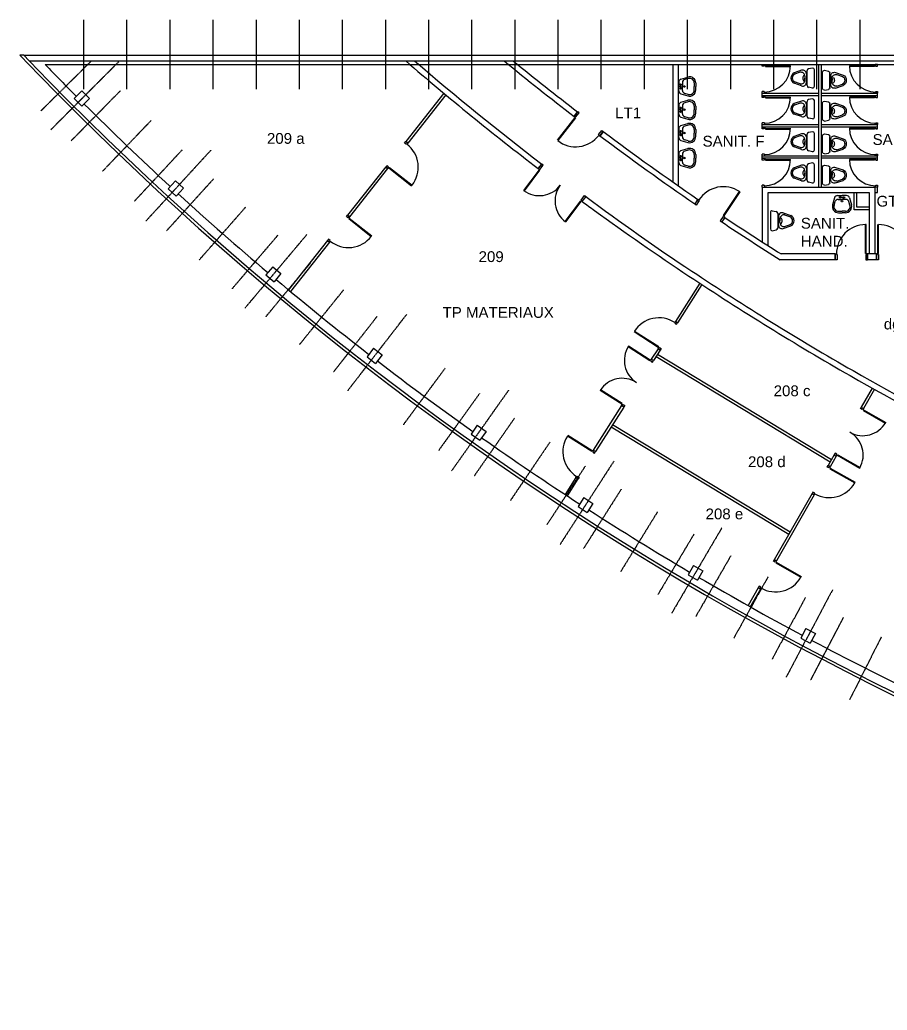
# Model space of a CAD drawing. Extents: x -14497 to -5039, y -16915 to 19656.
# Drawn here: x -14497 to -12083, y -3896 to -1141 of the extents above; entities that cross this region are included whole.
import ezdxf

# ---------------------------------------------------------------- set-up
doc = ezdxf.new("R2010")
doc.units = 0
doc.header["$MEASUREMENT"] = 0
doc.linetypes.add('AXES', pattern=[2, 1.25, -0.25, 0.25, -0.25])
doc.layers.get('0').update_dxf_attribs({"linetype": 'CONTINUOUS'})
for name, color, linetype in [('-1.80', 3, 'CONTINUOUS'), ('BA_AXE_TRAME', 253, 'AXES'), ('BA_CLOISON', 4, 'CONTINUOUS'), ('BA_MENUIS_EXTERIEURE', 6, 'CONTINUOUS'), ('BA_MENUIS_INTERIEURE', 202, 'CONTINUOUS'), ('BA_STRUCTURE', 5, 'CONTINUOUS'), ('Circulation', 1, 'CONTINUOUS'), ('EQ_SANITAIRE', 60, 'CONTINUOUS'), ('Nom. texte', 250, 'CONTINUOUS')]:
    doc.layers.add(name, color=color, linetype=linetype)
doc.styles.add('ARIAL', font='arial.ttf')

# ---------------------------------------------------------------- blocks, each defined once
blk = doc.blocks.new('WC')
for p, q in [((-5, 27.9), (-16.3, 25.7)), ((-35.6, 21.6), (-56.7, 14.5)), ((-39.3, 16.2), (-55.4, 10.7)), ((-26.4, 5.3), (-26.4, 0)), ((-26.4, -5.3), (-26.4, 0)), ((-20.3, 14), (-22.5, 14)), ((-22.4, 12.2), (-22.4, 0)), ((-22.4, -12.2), (-22.4, 0)), ((-20.3, -20.8), (-20.3, 20.8)), ((0, -22.9), (0, 22.9)), ((-35.6, -21.6), (-56.7, -14.5)), ((-39.3, -16.2), (-55.4, -10.7)), ((-20.3, -14), (-22.5, -14)), ((-5, -27.9), (-16.3, -25.7))]:
    blk.add_line(p, q)
for centre, radius, start, end in [((-5, 22.9), 5, 0, 90), ((-49.5, 0), 16.2, 116.4444, 180), ((-49.5, -0.4), 16.2, 178.1961, 178.7319), ((-49.5, 0), 16.2, 180, 243.5556), ((-49.5, 0), 12.2, 116.4444, 180), ((-49.5, 0), 12.2, 180, 243.5556), ((-37.4, 5.3), 11, 0, 102.4), ((-32.4, 12.2), 10, 0, 108.6162), ((-21.2, 0), 11.5, 134.9643, 225.0357), ((-15.3, 20.8), 5, 101.0796, 180), ((-37.4, -5.3), 11, 257.6, 0), ((-32.4, -12.2), 10, 251.3838, 0), ((-15.3, -20.8), 5, 180, 258.9204), ((-5, -22.9), 5, 270, 0)]:
    blk.add_arc(centre, radius, start, end)
blk = doc.blocks.new('LAV60')
for p, q in [((-14.4, 0), (0, 0)), ((14.4, 0), (0, 0)), ((-24, -7.3), (-30.4, -29.5)), ((-25.6, -30.9), (-22.3, -19.3)), ((-12.7, -12), (0, -12)), ((12.7, -12), (0, -12)), ((25.6, -30.9), (22.3, -19.3)), ((24, -7.3), (30.4, -29.5)), ((-11.2, -50), (0, -50)), ((-11.2, -55), (0, -55)), ((11.2, -50), (0, -50)), ((11.2, -55), (0, -55))]:
    blk.add_line(p, q)
for centre, radius in [((-6, -6), 2.61), ((0, -17.8), 2.54), ((0, -6), 1.44), ((6, -6), 2.61)]:
    blk.add_circle(centre, radius)
for centre, radius, start, end in [((-14.4, -10), 10, 90, 164.0546), ((14.4, -10), 10, 15.9454, 90), ((-11.2, -35), 20, 164.0546, 270), ((-11.2, -35), 15, 164.0546, 270), ((-12.7, -22), 10, 90, 164.0546), ((11.2, -35), 20, 270, 15.9454), ((11.2, -35), 15, 270, 15.9454), ((12.7, -22), 10, 15.9454, 90)]:
    blk.add_arc(centre, radius, start, end)

msp = doc.modelspace()

# ---------------------------------------------------------------- linework, layer by layer
at = {"layer": '-1.80'}
for p, q in [((-13411.3, -1265), (-13386.7, -1265)), ((-13137.2, -1265), (-13111.8, -1265))]:
    msp.add_line(p, q, dxfattribs=at)
at = {"layer": 'BA_AXE_TRAME'}
for p, q in [((-14319.6, -1140.6), (-14319.6, -1333.7)), ((-14199.6, -1140.6), (-14199.6, -1333.7)), ((-14079.6, -1140.6), (-14079.6, -1333.7)), ((-13959.6, -1140.6), (-13959.6, -1333.7)), ((-13839.6, -1140.6), (-13839.6, -1333.7)), ((-13719.6, -1140.6), (-13719.6, -1333.7)), ((-13599.6, -1140.6), (-13599.6, -1333.7)), ((-13479.6, -1140.6), (-13479.6, -1333.7)), ((-13359.6, -1140.6), (-13359.6, -1333.7)), ((-13239.6, -1140.6), (-13239.6, -1333.7)), ((-13119.6, -1140.6), (-13119.6, -1333.7)), ((-12999.6, -1140.6), (-12999.6, -1333.7)), ((-12999.6, -1140.6), (-12999.6, -1333.7)), ((-12879.6, -1140.6), (-12879.6, -1333.7)), ((-12879.6, -1140.6), (-12879.6, -1333.7)), ((-12759.6, -1140.6), (-12759.6, -1333.7)), ((-12639.6, -1140.6), (-12639.6, -1333.7)), ((-12519.6, -1140.6), (-12519.6, -1333.7)), ((-12399.6, -1140.6), (-12399.6, -1333.7)), ((-12279.6, -1140.6), (-12279.6, -1333.7)), ((-12159.6, -1140.6), (-12159.6, -1333.7)), ((-14438.3, -1394.1), (-14299.1, -1256.4)), ((-14221.8, -1257.4), (-14410.8, -1446.7)), ((-14217.1, -1338.1), (-14354.5, -1477.7)), ((-14131.8, -1421), (-14267.1, -1562.5)), ((-14045.2, -1502.6), (-14178.6, -1646)), ((-13964.9, -1503.1), (-14145.8, -1700.3)), ((-13957.6, -1583), (-14088.9, -1728.2)), ((-13868.8, -1662.1), (-13998.1, -1809.2)), ((-13778.9, -1740), (-13906.1, -1888.9)), ((-13697.9, -1737.8), (-13870.2, -1942.5)), ((-13687.9, -1816.7), (-13813, -1967.3)), ((-13595.9, -1892), (-13718.8, -2044.4)), ((-13502.8, -1966), (-13623.6, -2120.1)), ((-13421.1, -1961), (-13584.7, -2172.8)), ((-13313.5, -2110.1), (-13429.9, -2267.6)), ((-13136.7, -2171.2), (-13295.6, -2396)), ((-13217.3, -2180.2), (-13331.5, -2339.2)), ((-13120.2, -2248.8), (-13232.2, -2409.5)), ((-13022.1, -2316.2), (-13131.8, -2478.4)), ((-12844, -2369), (-12993.4, -2600.3)), ((-12923.1, -2382.1), (-13030.5, -2545.8)), ((-12823.2, -2446.6), (-12928.3, -2611.9)), ((-12722.4, -2509.7), (-12825.1, -2676.4)), ((-12543.4, -2554.3), (-12682.9, -2791.7)), ((-12620.7, -2571.4), (-12721, -2739.5)), ((-12518.1, -2631.6), (-12616.1, -2801.2)), ((-12414.7, -2690.4), (-12510.3, -2861.3)), ((-12235.2, -2726.8), (-12364.6, -2969.8)), ((-12310.5, -2747.8), (-12403.7, -2920)), ((-12205.5, -2803.6), (-12296.2, -2977.2)), ((-12099.7, -2858), (-12188, -3032.8))]:
    msp.add_line(p, q, dxfattribs=at)
at = {"layer": 'BA_CLOISON'}
for p, q in [((-12273.7, -1606), (-12273.7, -1265)), ((-12266.7, -1265), (-12266.7, -1606)), ((-13316.6, -1345.1), (-13423, -1479.6)), ((-13311.2, -1349.6), (-13417.5, -1483.9)), ((-12430.7, -1345), (-12273.7, -1345)), ((-12266.7, -1345), (-12109.7, -1345)), ((-12109.7, -1340), (-12109.7, -1345)), ((-12109.7, -1340), (-12109.7, -1345)), ((-12109.7, -1352), (-12109.7, -1345)), ((-12273.7, -1352), (-12430.7, -1352)), ((-12109.7, -1352), (-12266.7, -1352)), ((-12430.7, -1432), (-12273.7, -1432)), ((-12266.7, -1432), (-12109.7, -1432)), ((-12109.7, -1427), (-12109.7, -1432)), ((-12109.7, -1427), (-12109.7, -1432)), ((-12109.7, -1439), (-12109.7, -1432)), ((-12273.7, -1439), (-12430.7, -1439)), ((-12109.7, -1439), (-12266.7, -1439)), ((-13423, -1479.6), (-13417.6, -1484)), ((-13417.5, -1483.9), (-13423, -1479.6)), ((-12109.7, -1514), (-12109.7, -1519)), ((-12109.7, -1514), (-12109.7, -1519)), ((-12430.7, -1519), (-12273.7, -1519)), ((-12273.7, -1526), (-12430.7, -1526)), ((-12266.7, -1519), (-12109.7, -1519)), ((-12109.7, -1526), (-12266.7, -1526)), ((-12109.7, -1526), (-12109.7, -1519)), ((-13478.8, -1550.1), (-13585, -1684.2)), ((-13473.4, -1554.5), (-13579.5, -1688.6)), ((-13473.4, -1554.5), (-13478.8, -1550.1)), ((-13478.5, -1550.4), (-13473, -1554.7)), ((-12174.7, -1669.1), (-12174.7, -1622)), ((-12167.7, -1662.1), (-12167.7, -1622)), ((-12116.7, -1621.1), (-12109.7, -1621.1)), ((-12109.7, -1601), (-12109.7, -1606)), ((-12109.7, -1601), (-12109.7, -1606)), ((-12109.7, -1621.1), (-12109.7, -1606)), ((-12132.7, -1669.1), (-12174.7, -1669.1)), ((-12132.7, -1662.1), (-12167.7, -1662.1)), ((-13585, -1684.2), (-13579.6, -1688.7)), ((-13579.5, -1688.6), (-13585, -1684.2)), ((-13640.8, -1754.8), (-13749.3, -1891.9)), ((-13635.3, -1759.2), (-13743.9, -1896.4)), ((-13635.3, -1759.2), (-13640.8, -1754.8)), ((-13640.7, -1754.9), (-13635.2, -1759.3)), ((-12604.6, -1873.6), (-12672.4, -1979.9)), ((-12598.7, -1877.5), (-12666.5, -1983.7)), ((-12666.5, -1983.7), (-12672.4, -1979.9)), ((-12720.9, -2055.7), (-12739.7, -2085.2)), ((-12715, -2059.5), (-12733.8, -2089)), ((-12715, -2059.5), (-12720.9, -2055.7)), ((-12733.8, -2089), (-12739.7, -2085.2)), ((-12726.3, -2077.2), (-12241.8, -2370.2)), ((-12722.5, -2071.3), (-12238.4, -2364.1)), ((-12124.9, -2165.2), (-12155.2, -2218.2)), ((-12118.8, -2168.6), (-12149.1, -2221.7)), ((-12822.1, -2214.2), (-12901.2, -2338.1)), ((-12816.2, -2218), (-12895.3, -2341.9)), ((-12816.2, -2218), (-12822.1, -2214.2)), ((-12155.2, -2218.2), (-12149.1, -2221.7)), ((-12155.2, -2218.2), (-12149.1, -2221.7)), ((-12851.1, -2272.7), (-12356.8, -2571.6)), ((-12847.5, -2266.8), (-12353.4, -2565.5)), ((-12901.2, -2338.1), (-12895.3, -2341.9)), ((-12895.3, -2341.9), (-12901.2, -2338.1)), ((-12231, -2351.1), (-12247.8, -2380.6)), ((-12224.9, -2354.5), (-12241.8, -2384.1)), ((-12231, -2351.1), (-12224.9, -2354.5)), ((-12230.8, -2351.2), (-12224.7, -2354.6)), ((-12241.7, -2384), (-12247.8, -2380.6)), ((-12247.8, -2380.6), (-12241.8, -2384.1)), ((-12949.6, -2414), (-12979.7, -2461.1)), ((-12943.7, -2417.7), (-12973.9, -2464.9)), ((-12943.7, -2417.7), (-12949.6, -2414)), ((-12949.4, -2414.1), (-12943.5, -2417.9)), ((-12292.4, -2458.7), (-12397.5, -2642.8)), ((-12286.3, -2462.1), (-12391.4, -2646.3)), ((-12292.4, -2458.7), (-12286.3, -2462.1)), ((-12286.2, -2462.3), (-12292.2, -2458.9)), ((-12397.5, -2642.8), (-12391.4, -2646.3)), ((-12442.1, -2721), (-12470.4, -2770.6)), ((-12436, -2724.4), (-12464.3, -2774)), ((-12442.1, -2721), (-12436, -2724.4))]:
    msp.add_line(p, q, dxfattribs=at)
for points in [[(-12430.7, -1352), (-12430.7, -1345)], [(-12430.7, -1439), (-12430.7, -1432)], [(-12430.7, -1526), (-12430.7, -1519)]]:
    msp.add_lwpolyline(points, dxfattribs=at)
at = {"layer": 'BA_MENUIS_EXTERIEURE'}
for p, q in [((-14485.9, -1239), (-14496.9, -1239)), ((-14426.5, -1265), (-13411.3, -1265)), ((-13386.7, -1265), (-13137.2, -1265)), ((-13111.8, -1265), (-12519.6, -1265)), ((-12519.6, -1265), (-11916.7, -1265))]:
    msp.add_line(p, q, dxfattribs=at)
for points in [[(-14426.5, -1265, 0.003638), (-14339.3, -1353.7, 0.003638)], [(-14318, -1375, 0.009702), (-14078.2, -1604.4, 0.009702)], [(-14056.1, -1624.7, 0.009703), (-13806.8, -1843.8, 0.009703)], [(-13783.8, -1863.1, 0.009704), (-13525.4, -2071.5, 0.009704)], [(-13501.6, -2089.8, 0.009651), (-13236.2, -2286, 0.009651)], [(-13211.7, -2303.4, 0.009633), (-12938.7, -2487.9, 0.009633)], [(-12913.4, -2504.2, 0.009633), (-12632.9, -2677, 0.009633)], [(-12607, -2692.3, 0.009633), (-12319.5, -2853.2, 0.009633)], [(-12293, -2867.3, 0.009635), (-11998.9, -3016, 0.009635)]]:
    msp.add_lwpolyline(points, format="xyb", dxfattribs=at)
at = {"layer": 'BA_MENUIS_EXTERIEURE', "ltscale": 10}
for radius, start, end in [(8584.2, 223.6667, 288.01291), (8576.2, 223.86581, 288.00226)]:
    msp.add_arc((-8287.3, 4688.1), radius, start, end, dxfattribs=at)
at = {"layer": 'BA_MENUIS_INTERIEURE'}
for p, q in [((-12430.7, -1270), (-12430.7, -1265)), ((-12430.7, -1265), (-12423.7, -1265)), ((-12423.7, -1265), (-12423.7, -1268.5)), ((-12109.7, -1265), (-12116.7, -1265)), ((-12116.7, -1265), (-12116.7, -1268.5)), ((-12109.7, -1270), (-12109.7, -1265)), ((-12109.7, -1270), (-12109.7, -1265)), ((-12425.2, -1270), (-12430.7, -1270)), ((-12423.7, -1268.5), (-12425.2, -1268.5)), ((-12425.2, -1268.5), (-12425.2, -1270)), ((-12422.2, -1268.6), (-12422.2, -1270.6)), ((-12422.2, -1268.6), (-12352.2, -1268.6)), ((-12422.2, -1270.6), (-12352.3, -1270.6)), ((-12118.2, -1268.6), (-12188.2, -1268.6)), ((-12118.2, -1270.6), (-12188.2, -1270.6)), ((-12118.2, -1268.6), (-12118.2, -1270.6)), ((-12116.7, -1268.5), (-12115.2, -1268.5)), ((-12115.2, -1268.5), (-12115.2, -1270)), ((-12115.2, -1270), (-12109.7, -1270)), ((-12430.7, -1345), (-12430.7, -1340)), ((-12425.2, -1340), (-12430.7, -1340)), ((-12430.7, -1345), (-12430.7, -1340)), ((-12430.7, -1345), (-12423.7, -1345)), ((-12425.2, -1341.5), (-12425.2, -1340)), ((-12423.7, -1341.5), (-12425.2, -1341.5)), ((-12423.7, -1345), (-12423.7, -1341.5)), ((-12116.7, -1345), (-12116.7, -1341.5)), ((-12116.7, -1341.5), (-12115.2, -1341.5)), ((-12109.7, -1345), (-12116.7, -1345)), ((-12115.2, -1340), (-12109.7, -1340)), ((-12115.2, -1341.5), (-12115.2, -1340)), ((-12109.7, -1340), (-12109.7, -1345)), ((-12109.7, -1340), (-12109.7, -1345)), ((-12430.7, -1357), (-12430.7, -1352)), ((-12430.7, -1352), (-12423.7, -1352)), ((-12425.2, -1357), (-12430.7, -1357)), ((-12423.7, -1355.5), (-12425.2, -1355.5)), ((-12425.2, -1355.5), (-12425.2, -1357)), ((-12423.7, -1352), (-12423.7, -1355.5)), ((-12422.2, -1355.6), (-12422.2, -1357.6)), ((-12422.2, -1355.6), (-12352.2, -1355.6)), ((-12422.2, -1357.6), (-12352.3, -1357.6)), ((-12118.2, -1355.6), (-12188.2, -1355.6)), ((-12118.2, -1357.6), (-12188.2, -1357.6)), ((-12118.2, -1355.6), (-12118.2, -1357.6)), ((-12109.7, -1352), (-12116.7, -1352)), ((-12116.7, -1352), (-12116.7, -1355.5)), ((-12116.7, -1355.5), (-12115.2, -1355.5)), ((-12115.2, -1355.5), (-12115.2, -1357)), ((-12115.2, -1357), (-12109.7, -1357)), ((-12109.7, -1357), (-12109.7, -1352)), ((-12109.7, -1357), (-12109.7, -1352)), ((-12954.2, -1409), (-12944.4, -1396.4)), ((-12949.3, -1410.9), (-12940.4, -1399.5)), ((-12940.4, -1399.5), (-12944.4, -1396.4)), ((-12952.4, -1412.4), (-13001.6, -1475.4)), ((-12950.8, -1413.6), (-13000.1, -1476.8)), ((-12954.2, -1409), (-12951.4, -1411.2)), ((-12952.4, -1412.4), (-12950.8, -1413.6)), ((-12951.4, -1411.2), (-12950.5, -1410)), ((-12950.5, -1410), (-12949.3, -1410.9)), ((-12430.7, -1432), (-12430.7, -1427)), ((-12425.2, -1427), (-12430.7, -1427)), ((-12430.7, -1432), (-12430.7, -1427)), ((-12430.7, -1432), (-12423.7, -1432)), ((-12425.2, -1428.5), (-12425.2, -1427)), ((-12423.7, -1428.5), (-12425.2, -1428.5)), ((-12423.7, -1432), (-12423.7, -1428.5)), ((-12116.7, -1432), (-12116.7, -1428.5)), ((-12116.7, -1428.5), (-12115.2, -1428.5)), ((-12109.7, -1432), (-12116.7, -1432)), ((-12115.2, -1427), (-12109.7, -1427)), ((-12115.2, -1428.5), (-12115.2, -1427)), ((-12109.7, -1427), (-12109.7, -1432)), ((-12109.7, -1427), (-12109.7, -1432)), ((-12886.3, -1460.2), (-12877.4, -1448.7)), ((-12885.1, -1461.1), (-12886.3, -1460.2)), ((-12883.3, -1464.4), (-12873.4, -1451.8)), ((-12877.4, -1448.7), (-12873.4, -1451.8)), ((-12430.7, -1444), (-12430.7, -1439)), ((-12430.7, -1439), (-12423.7, -1439)), ((-12425.2, -1444), (-12430.7, -1444)), ((-12423.7, -1442.5), (-12425.2, -1442.5)), ((-12425.2, -1442.5), (-12425.2, -1444)), ((-12423.7, -1439), (-12423.7, -1442.5)), ((-12422.2, -1442.6), (-12422.2, -1444.6)), ((-12422.2, -1442.6), (-12352.2, -1442.6)), ((-12422.2, -1444.6), (-12352.3, -1444.6)), ((-12118.2, -1442.6), (-12188.2, -1442.6)), ((-12118.2, -1444.6), (-12188.2, -1444.6)), ((-12118.2, -1442.6), (-12118.2, -1444.6)), ((-12109.7, -1439), (-12116.7, -1439)), ((-12116.7, -1439), (-12116.7, -1442.5)), ((-12116.7, -1442.5), (-12115.2, -1442.5)), ((-12115.2, -1442.5), (-12115.2, -1444)), ((-12115.2, -1444), (-12109.7, -1444)), ((-12109.7, -1444), (-12109.7, -1439)), ((-12109.7, -1444), (-12109.7, -1439)), ((-13426.1, -1483.5), (-13423, -1479.6)), ((-13421.7, -1486.9), (-13426.1, -1483.5)), ((-13417.5, -1483.9), (-13423, -1479.6)), ((-13420.8, -1485.7), (-13421.7, -1486.9)), ((-13419.6, -1486.6), (-13420.8, -1485.7)), ((-13417.5, -1483.9), (-13419.6, -1486.6)), ((-12998.8, -1477.1), (-12997.3, -1478.3)), ((-12886, -1462.3), (-12885.1, -1461.1)), ((-12883.3, -1464.4), (-12886, -1462.3)), ((-12430.7, -1519), (-12430.7, -1514)), ((-12425.2, -1514), (-12430.7, -1514)), ((-12430.7, -1519), (-12430.7, -1514)), ((-12425.2, -1515.5), (-12425.2, -1514)), ((-12423.7, -1515.5), (-12425.2, -1515.5)), ((-12423.7, -1519), (-12423.7, -1515.5)), ((-12116.7, -1519), (-12116.7, -1515.5)), ((-12116.7, -1515.5), (-12115.2, -1515.5)), ((-12115.2, -1514), (-12109.7, -1514)), ((-12115.2, -1515.5), (-12115.2, -1514)), ((-12109.7, -1514), (-12109.7, -1519)), ((-12109.7, -1514), (-12109.7, -1519)), ((-13044.4, -1541.9), (-13054, -1554.7)), ((-13040.4, -1544.9), (-13044.4, -1541.9)), ((-12430.7, -1519), (-12423.7, -1519)), ((-12430.7, -1531), (-12430.7, -1526)), ((-12430.7, -1526), (-12423.7, -1526)), ((-12425.2, -1531), (-12430.7, -1531)), ((-12423.7, -1529.5), (-12425.2, -1529.5)), ((-12425.2, -1529.5), (-12425.2, -1531)), ((-12423.7, -1526), (-12423.7, -1529.5)), ((-12422.2, -1529.6), (-12422.2, -1531.6)), ((-12422.2, -1529.6), (-12352.2, -1529.6)), ((-12422.2, -1531.6), (-12352.3, -1531.6)), ((-12118.2, -1529.6), (-12188.2, -1529.6)), ((-12118.2, -1531.6), (-12188.2, -1531.6)), ((-12118.2, -1529.6), (-12118.2, -1531.6)), ((-12109.7, -1519), (-12116.7, -1519)), ((-12109.7, -1526), (-12116.7, -1526)), ((-12116.7, -1526), (-12116.7, -1529.5)), ((-12116.7, -1529.5), (-12115.2, -1529.5)), ((-12115.2, -1529.5), (-12115.2, -1531)), ((-12115.2, -1531), (-12109.7, -1531)), ((-12109.7, -1531), (-12109.7, -1526)), ((-12109.7, -1531), (-12109.7, -1526)), ((-13475.4, -1546.5), (-13478.5, -1550.4)), ((-13473, -1554.7), (-13478.5, -1550.4)), ((-13471.1, -1549.9), (-13475.4, -1546.5)), ((-13473, -1554.7), (-13470.8, -1552)), ((-13472, -1551.1), (-13471.1, -1549.9)), ((-13470.8, -1552), (-13472, -1551.1)), ((-13469.6, -1552.9), (-13468.4, -1551.3)), ((-13469.6, -1552.9), (-13406.7, -1602.2)), ((-13468.4, -1551.3), (-13405.3, -1600.7)), ((-13052.1, -1558), (-13095.1, -1615.2)), ((-13050.5, -1559.2), (-13093.5, -1616.4)), ((-13051.2, -1556.8), (-13054, -1554.7)), ((-13052.1, -1558), (-13050.5, -1559.2)), ((-13051.2, -1556.8), (-13050.3, -1555.6)), ((-13050.3, -1555.6), (-13049.1, -1556.5)), ((-13049.1, -1556.5), (-13040.4, -1544.9)), ((-12538.6, -1685.2), (-12494.3, -1618.5)), ((-12536.9, -1686.3), (-12492.7, -1619.7)), ((-12492.7, -1619.7), (-12494.4, -1618.6)), ((-12430.7, -1606), (-12430.7, -1601)), ((-12425.2, -1601), (-12430.7, -1601)), ((-12430.7, -1606), (-12430.7, -1601)), ((-12430.7, -1606), (-12423.7, -1606)), ((-12425.2, -1602.5), (-12425.2, -1601)), ((-12423.7, -1602.5), (-12425.2, -1602.5)), ((-12423.7, -1606), (-12423.7, -1602.5)), ((-12116.7, -1606), (-12116.7, -1602.5)), ((-12116.7, -1602.5), (-12115.2, -1602.5)), ((-12109.7, -1606), (-12116.7, -1606)), ((-12115.2, -1601), (-12109.7, -1601)), ((-12115.2, -1602.5), (-12115.2, -1601)), ((-12109.7, -1601), (-12109.7, -1606)), ((-12109.7, -1601), (-12109.7, -1606)), ((-12937, -1644.5), (-12980, -1701.7)), ((-12935.4, -1645.7), (-12978.4, -1702.9)), ((-12935.4, -1645.7), (-12937, -1644.5)), ((-12934.8, -1642.4), (-12925.3, -1629.7)), ((-12933.6, -1643.3), (-12934.8, -1642.4)), ((-12934.5, -1644.5), (-12933.6, -1643.3)), ((-12931.7, -1646.6), (-12934.5, -1644.5)), ((-12931.7, -1646.6), (-12921.3, -1632.7)), ((-12925.3, -1629.7), (-12921.3, -1632.7)), ((-12609.8, -1639.8), (-12618.7, -1653.1)), ((-12614.5, -1655.9), (-12618.7, -1653.1)), ((-12606.5, -1643.8), (-12614.5, -1655.9)), ((-12609.8, -1639.8), (-12606.9, -1641.7)), ((-12606.9, -1641.7), (-12607.7, -1643)), ((-12607.7, -1643), (-12606.5, -1643.8)), ((-13588.1, -1688.2), (-13585, -1684.2)), ((-13583.7, -1691.6), (-13588.1, -1688.2)), ((-13579.5, -1688.6), (-13585, -1684.2)), ((-13582.8, -1690.4), (-13583.7, -1691.6)), ((-13581.6, -1691.3), (-13582.8, -1690.4)), ((-13580.5, -1692.3), (-13581.7, -1693.8)), ((-13581.7, -1693.8), (-13518.8, -1743.4)), ((-13579.5, -1688.6), (-13581.6, -1691.3)), ((-13580.5, -1692.3), (-13517.6, -1741.8)), ((-12539.8, -1688), (-12547.8, -1700.1)), ((-12547.8, -1700.1), (-12543.7, -1702.9)), ((-12534.8, -1689.5), (-12543.7, -1702.9)), ((-12538.6, -1688.8), (-12539.8, -1688)), ((-12536.9, -1686.3), (-12538.6, -1685.2)), ((-12537.7, -1687.6), (-12538.6, -1688.8)), ((-12534.8, -1689.5), (-12537.7, -1687.6)), ((-12143.3, -1790.6), (-12143.3, -1710.5)), ((-12141.3, -1710.6), (-12143.3, -1710.6)), ((-12141.3, -1790.6), (-12141.3, -1710.6)), ((-12109.2, -1790.6), (-12109.2, -1710.6)), ((-12107.2, -1790.6), (-12107.2, -1710.5)), ((-13637.6, -1751), (-13640.7, -1754.9)), ((-13635.2, -1759.3), (-13640.7, -1754.9)), ((-13633.2, -1754.4), (-13637.6, -1751)), ((-13635.2, -1759.3), (-13633, -1756.5)), ((-13634.2, -1755.6), (-13633.2, -1754.4)), ((-13633, -1756.5), (-13634.2, -1755.6)), ((-12141.3, -1790.6), (-12143.3, -1790.6)), ((-12109.2, -1790.6), (-12107.2, -1790.6)), ((-12227.7, -1808.1), (-12227.7, -1792.1)), ((-12227.7, -1792.1), (-12224.2, -1792.1)), ((-12222.7, -1808.1), (-12227.7, -1808.1)), ((-12224.2, -1792.1), (-12224.2, -1793.6)), ((-12224.2, -1793.6), (-12222.7, -1793.6)), ((-12222.7, -1793.6), (-12222.7, -1808.1)), ((-12142.7, -1793.6), (-12142.7, -1808.1)), ((-12141.2, -1793.6), (-12142.7, -1793.6)), ((-12142.7, -1808.1), (-12137.7, -1808.1)), ((-12141.2, -1792.1), (-12141.2, -1793.6)), ((-12137.7, -1792.1), (-12141.2, -1792.1)), ((-12137.7, -1808.1), (-12137.7, -1792.1)), ((-12112.7, -1808.1), (-12112.7, -1792.1)), ((-12112.7, -1792.1), (-12109.2, -1792.1)), ((-12107.7, -1808.1), (-12112.7, -1808.1)), ((-12109.2, -1792.1), (-12109.2, -1793.6)), ((-12109.2, -1793.6), (-12107.7, -1793.6)), ((-12107.7, -1793.6), (-12107.7, -1808.1)), ((-12672.4, -1979.9), (-12674.3, -1982.9)), ((-12674.3, -1982.9), (-12673, -1983.7)), ((-12673, -1983.7), (-12673.8, -1984.9)), ((-12672.4, -1979.9), (-12666.5, -1983.7)), ((-12669.2, -1987.9), (-12666.5, -1983.7)), ((-12720.1, -2052.1), (-12787.6, -2009.1)), ((-12719, -2050.4), (-12786.6, -2007.4)), ((-12673.8, -1984.9), (-12669.2, -1987.9)), ((-12743.9, -2089.1), (-12804.1, -2050.5)), ((-12742.9, -2087.4), (-12803.1, -2048.8)), ((-12720.7, -2055.8), (-12718.9, -2052.9)), ((-12720.7, -2055.8), (-12714.8, -2059.6)), ((-12720.1, -2052.1), (-12719, -2050.4)), ((-12718.9, -2052.9), (-12717.6, -2053.7)), ((-12717.6, -2053.7), (-12716.8, -2052.4)), ((-12716.8, -2052.4), (-12712.2, -2055.4)), ((-12712.2, -2055.4), (-12714.8, -2059.6)), ((-12742.9, -2087.4), (-12743.9, -2089.1)), ((-12741.6, -2088.2), (-12739.7, -2085.2)), ((-12741.6, -2088.2), (-12740.3, -2089)), ((-12740.3, -2089), (-12741.1, -2090.3)), ((-12741.1, -2090.3), (-12736.5, -2093.2)), ((-12733.8, -2089), (-12739.7, -2085.2)), ((-12736.5, -2093.2), (-12733.8, -2089)), ((-12821.6, -2210.3), (-12881.8, -2171.7)), ((-12820.5, -2208.6), (-12880.7, -2170.1)), ((-12822.2, -2214.1), (-12820.3, -2211.1)), ((-12816.3, -2217.8), (-12822.2, -2214.1)), ((-12821.6, -2210.3), (-12820.5, -2208.6)), ((-12820.3, -2211.1), (-12819.1, -2211.9)), ((-12819.1, -2211.9), (-12818.3, -2210.7)), ((-12818.3, -2210.7), (-12813.6, -2213.6)), ((-12813.6, -2213.6), (-12816.3, -2217.8)), ((-12157.6, -2222.5), (-12155.2, -2218.2)), ((-12152.9, -2225.3), (-12157.6, -2222.5)), ((-12155.2, -2218.2), (-12149.1, -2221.7)), ((-12152.1, -2224), (-12152.9, -2225.3)), ((-12150.8, -2224.7), (-12152.1, -2224)), ((-12149.1, -2221.7), (-12150.8, -2224.7)), ((-12149.5, -2225.5), (-12150.5, -2227.2)), ((-12150.5, -2227.2), (-12088.4, -2262.5)), ((-12149.5, -2225.5), (-12087.4, -2260.8)), ((-12905.4, -2342), (-12973.1, -2299.1)), ((-12904.4, -2340.3), (-12971.9, -2297.4)), ((-12904.4, -2340.3), (-12905.4, -2342)), ((-12901.2, -2338.1), (-12903.1, -2341.1)), ((-12903.1, -2341.1), (-12901.8, -2341.9)), ((-12901.8, -2341.9), (-12902.6, -2343.2)), ((-12901.2, -2338.1), (-12895.3, -2341.9)), ((-12898, -2346.1), (-12895.3, -2341.9)), ((-12902.6, -2343.2), (-12898, -2346.1)), ((-12228.3, -2346.8), (-12230.8, -2351.2)), ((-12230.8, -2351.2), (-12224.7, -2354.6)), ((-12223.6, -2349.6), (-12228.3, -2346.8)), ((-12223, -2351.6), (-12224.7, -2354.6)), ((-12224.3, -2350.9), (-12223.6, -2349.6)), ((-12223, -2351.6), (-12224.3, -2350.9)), ((-12221.7, -2352.3), (-12220.7, -2350.6)), ((-12221.7, -2352.3), (-12159.5, -2387.7)), ((-12220.7, -2350.6), (-12158.6, -2385.9)), ((-12250.3, -2384.9), (-12247.8, -2380.6)), ((-12245.5, -2387.6), (-12250.3, -2384.9)), ((-12241.7, -2384), (-12247.8, -2380.6)), ((-12244.8, -2386.3), (-12245.5, -2387.6)), ((-12243.5, -2387.1), (-12244.8, -2386.3)), ((-12241.7, -2384), (-12243.5, -2387.1)), ((-12242.2, -2387.8), (-12243.2, -2389.6)), ((-12243.2, -2389.6), (-12173.5, -2429.1)), ((-12242.2, -2387.8), (-12172.6, -2427.3)), ((-12949.4, -2414.1), (-12947.6, -2411.2)), ((-12949.4, -2414.1), (-12943.5, -2417.9)), ((-12947.6, -2411.2), (-12946.3, -2412)), ((-12946.3, -2412), (-12945.5, -2410.7)), ((-12945.5, -2410.7), (-12940.8, -2413.7)), ((-12940.8, -2413.7), (-12943.5, -2417.9)), ((-12289.8, -2454.5), (-12292.2, -2458.9)), ((-12286.2, -2462.3), (-12292.2, -2458.9)), ((-12285, -2457.2), (-12289.8, -2454.5)), ((-12286.2, -2462.3), (-12284.4, -2459.3)), ((-12285.7, -2458.5), (-12285, -2457.2)), ((-12284.4, -2459.3), (-12285.7, -2458.5)), ((-12399.9, -2647.1), (-12397.5, -2642.8)), ((-12391.4, -2646.3), (-12397.5, -2642.8)), ((-12395.2, -2649.9), (-12399.9, -2647.1)), ((-12394.4, -2648.6), (-12395.2, -2649.9)), ((-12393.1, -2649.3), (-12394.4, -2648.6)), ((-12391.4, -2646.3), (-12393.1, -2649.3)), ((-12391.8, -2650.1), (-12392.8, -2651.8)), ((-12392.8, -2651.8), (-12323.3, -2691.7)), ((-12391.8, -2650.1), (-12322.4, -2689.9)), ((-12322.4, -2689.9), (-12323.4, -2691.6)), ((-12439.7, -2716.6), (-12442.2, -2720.9)), ((-12436.1, -2724.4), (-12442.2, -2720.9)), ((-12435, -2719.3), (-12439.7, -2716.6)), ((-12436.1, -2724.4), (-12434.4, -2721.3)), ((-12435.7, -2720.6), (-12435, -2719.3)), ((-12434.4, -2721.3), (-12435.7, -2720.6))]:
    msp.add_line(p, q, dxfattribs=at)
for centre, radius, start, end in [((-12425.2, -1268.5), 73, 270, 359.9842), ((-12425.2, -1270), 0, 180, 270), ((-12115.2, -1268.5), 73, 180.0158, 270), ((-12115.2, -1270), 0, 270, 0), ((-12431.5, -1365.7), 0, 180, 270), ((-12425.2, -1355.5), 73, 270, 359.9842), ((-12425.2, -1357), 0, 180, 270), ((-12115.2, -1355.5), 73, 180.0158, 270), ((-12115.2, -1357), 0, 270, 0), ((-12950.8, -1413.6), 0, 322.0183, 52.0183), ((-12949.3, -1410.9), 0, 322.0183, 52.0183), ((-12425.2, -1442.5), 73, 270, 359.9842), ((-12425.2, -1444), 0, 180, 270), ((-12115.2, -1442.5), 73, 180.0158, 270), ((-12115.2, -1444), 0, 270, 0), ((-13469, -1550.8), 80.9, 321.8825, 52.4285), ((-12950.2, -1413), 80.9, 231.9684, 322.5144), ((-12425.2, -1529.5), 73, 270, 359.9842), ((-12425.2, -1531), 0, 180, 270), ((-12115.2, -1529.5), 73, 180.0158, 270), ((-12115.2, -1531), 0, 270, 0), ((-13471.1, -1549.9), 0, 51.9324, 141.9324), ((-13460, -1550), 0, 50.2988, 140.2988), ((-13051.2, -1556.8), 73, 233.1019, 323.0882), ((-12934.5, -1644.5), 73, 143.0882, 233.0746), ((-12539.1, -1685.9), 80.9, 56.3826, 146.9286), ((-12938.1, -1645.6), 0, 52.5, 142.5), ((-12934.8, -1642.4), 0, 53.0882, 143.0882), ((-13581.7, -1693.8), 0, 141.7636, 231.7636), ((-13578.3, -1687.8), 0, 140.2988, 230.2988), ((-12539.8, -1688), 0, 146.4325, 236.4325), ((-12538.6, -1685.2), 0, 146.4325, 236.4325), ((-12143.3, -1791.4), 80.9, 89.9501, 180.4961), ((-12107.1, -1791.4), 80.9, 359.5039, 90.0499), ((-13582.4, -1693.4), 80.9, 231.2675, 321.8136), ((-12143.3, -1790.6), 0, 180, 270), ((-12107.2, -1790.6), 0, 270, 0), ((-12142.7, -1793.6), 0, 180, 270), ((-12107.7, -1793.6), 0, 270, 0), ((-12718.3, -2050.7), 80.9, 57.0366, 147.5826), ((-12741.6, -2088.2), 73, 147.3727, 237.3591), ((-12719, -2050.4), 0, 327.5327, 57.5327), ((-12716.8, -2052.4), 0, 327.5327, 57.5327), ((-12743.9, -2089.1), 0, 237.3591, 327.3591), ((-12736.1, -2093.2), 0, 237.3591, 327.3591), ((-12820.3, -2211.1), 73, 57.3591, 147.3455), ((-12820.5, -2208.6), 0, 327.3591, 57.3591), ((-12818.3, -2210.7), 0, 327.3591, 57.3591), ((-12152.9, -2225.3), 0, 150.3643, 240.3643), ((-12150.5, -2227.2), 0, 150.3643, 240.3643), ((-12150.8, -2224.7), 73, 240.3643, 330.3507), ((-12904.8, -2342.5), 80.9, 147.5447, 238.0908), ((-12223, -2351.6), 73, 330.3779, 60.3643), ((-12899.3, -2336.7), 0, 236.7478, 326.7478), ((-12902.6, -2343.2), 0, 237.5947, 327.5947), ((-12230, -2364.4), 0, 150.7784, 240.7784), ((-12223.6, -2349.6), 0, 60.3643, 150.3643), ((-12220.7, -2350.6), 0, 60.3643, 150.3643), ((-12243.2, -2389.6), 0, 150.4242, 240.4242), ((-12243.9, -2389.2), 80.9, 239.9281, 330.4741), ((-12395.2, -2649.9), 0, 150.1856, 240.1856), ((-12392.8, -2651.8), 0, 150.1856, 240.1856), ((-12393.6, -2651.5), 80.9, 239.6895, 330.2355)]:
    msp.add_arc(centre, radius, start, end, dxfattribs=at)
at = {"layer": 'BA_STRUCTURE'}
for p, q in [((-14485.9, -1239), (-13168.9, -1239)), ((-14485.9, -1239), (-14470.5, -1255)), ((-13168.9, -1239), (-11916.7, -1239)), ((-14470.5, -1255), (-13149.4, -1255)), ((-13149.4, -1255), (-11916.7, -1255)), ((-12679.6, -1265), (-12679.6, -1591.9)), ((-12664.6, -1265), (-12664.6, -1602.4)), ((-14324.2, -1338.7), (-14345.4, -1359.9)), ((-14324.2, -1338.7), (-14303, -1359.9)), ((-14345.4, -1359.9), (-14324.1, -1381.1)), ((-14303, -1359.9), (-14324.1, -1381.2)), ((-12944.8, -1397), (-12954.5, -1409.7)), ((-12954.3, -1409.4), (-12944.6, -1396.7)), ((-12873.6, -1452.1), (-12882.7, -1464)), ((-12882.4, -1463.8), (-12873.4, -1451.8)), ((-13054.1, -1554.7), (-13044.4, -1541.9)), ((-14063.8, -1588.7), (-14084.1, -1610.8)), ((-14063.8, -1588.7), (-14041.7, -1609)), ((-14084.1, -1610.8), (-14061.9, -1631.1)), ((-14041.7, -1609), (-14061.9, -1631.1)), ((-12430.7, -1606), (-12430.7, -1758.8)), ((-12430.7, -1606), (-12116.7, -1606)), ((-12132.7, -1622), (-12415.7, -1622)), ((-12415.7, -1622), (-12415.7, -1768.4)), ((-12132.7, -1792.1), (-12132.7, -1622)), ((-12116.7, -1792.1), (-12116.7, -1606)), ((-12931.6, -1646.3), (-12921.3, -1632.5)), ((-12609.8, -1640.2), (-12618.3, -1652.5)), ((-12535.2, -1690.5), (-12543.7, -1702.9)), ((-12227.7, -1792.1), (-12378.4, -1792.1)), ((-12227.7, -1808.1), (-12227.7, -1792.1)), ((-12227.7, -1793.1), (-12227.7, -1808.1)), ((-12137.7, -1808.1), (-12137.7, -1792.1)), ((-12112.7, -1792.1), (-12137.7, -1792.1)), ((-12137.7, -1793.1), (-12137.7, -1808.1)), ((-12112.7, -1808.1), (-12112.7, -1792.1)), ((-12112.7, -1793.1), (-12112.7, -1808.1)), ((-13793, -1827.5), (-13812.4, -1850.4)), ((-13793, -1827.5), (-13770.1, -1846.8)), ((-13812.3, -1850.5), (-13789.4, -1869.8)), ((-13770.1, -1846.8), (-13789.4, -1869.8)), ((-13512.4, -2054.6), (-13530.7, -2078.4)), ((-13512.4, -2054.6), (-13488.7, -2073)), ((-13530.7, -2078.4), (-13507, -2096.7)), ((-13488.7, -2073), (-13507, -2096.7)), ((-13223.9, -2268.6), (-13241.2, -2293.1)), ((-13223.9, -2268.6), (-13199.4, -2286)), ((-13199.4, -2286), (-13216.7, -2310.5)), ((-13241.2, -2293.1), (-13216.7, -2310.5)), ((-12927.1, -2470), (-12943.4, -2495.2)), ((-12927.1, -2470), (-12901.9, -2486.3)), ((-12943.4, -2495.2), (-12918.2, -2511.5)), ((-12901.9, -2486.3), (-12918.1, -2511.5)), ((-12622.1, -2658.7), (-12637.4, -2684.5)), ((-12622.1, -2658.7), (-12596.3, -2673.9)), ((-12637.3, -2684.6), (-12611.5, -2699.8)), ((-12596.3, -2673.9), (-12611.4, -2699.8)), ((-12309.5, -2834.4), (-12323.6, -2860.9)), ((-12309.5, -2834.4), (-12283, -2848.5)), ((-12323.6, -2860.9), (-12297.1, -2875)), ((-12283, -2848.5), (-12297.1, -2875))]:
    msp.add_line(p, q, dxfattribs=at)
for points in [[(-12227.7, -1808.1), (-12381.2, -1808.1)], [(-12112.7, -1808.1), (-12137.7, -1808.1)]]:
    msp.add_lwpolyline(points, dxfattribs=at)
for centre, radius, start, end in [((-8287.3, 4688.1), 7854.6, 229.16923, 232.63549), ((-8287.3, 4688.1), 7838.6, 229.30475, 232.63549), ((-8287.3, 4688.1), 7678.6, 230.71328, 232.56994), ((-8287.3, 4688.1), 7662.6, 230.85975, 232.56994), ((-8287.3, 4688.1), 7663.6, 233.24274, 235.66509), ((-8287.3, 4688.1), 7678.6, 233.24274, 235.66509), ((-8287.3, 4688.1), 7854.6, 233.75158, 234.05887), ((-9213.7, 3324.9), 6190.6, 233.20738, 236.53744), ((-8287.3, 4688.1), 7854.6, 234.05887, 236.39256), ((-8287.3, 4688.1), 7678.6, 236.33667, 237.78122), ((-8287.3, 4688.1), 7663.6, 236.33799, 237.73484), ((-8287.3, 4688.1), 7838.6, 236.38277, 240.24028), ((-8287.3, 4688.1), 7854.6, 236.39256, 240.24028), ((-8287.3, 4688.1), 7838.6, 240.24028, 243.35921), ((-8287.3, 4688.1), 7854.6, 240.24028, 243.35787)]:
    msp.add_arc(centre, radius, start, end, dxfattribs=at)
for p in [(-12430, -1352.1), (-12430, -1439.3)]:
    msp.add_point(p, dxfattribs=at)

# ---------------------------------------------------------------- block references
at = {"layer": 'EQ_SANITAIRE'}
for p in [(-12285.6, -1302.8), (-12285.6, -1388.4), (-12285.6, -1479.8), (-12285.6, -1566.9)]:
    msp.add_blockref('WC', p, dxfattribs=at)
at = {"layer": 'EQ_SANITAIRE', "xscale": -1}
for p in [(-12262.8, -1308.9), (-12262.8, -1394.5), (-12262.8, -1485.9), (-12262.8, -1573)]:
    msp.add_blockref('WC', p, dxfattribs=at)
at = {"layer": 'EQ_SANITAIRE', "xscale": 0.8640000000007149, "yscale": 0.8640000000007149, "zscale": 0.8640000000007149, "rotation": 90}
for p in [(-12663.3, -1326.1), (-12663.3, -1390.9), (-12663.3, -1455.7), (-12663.3, -1525.4)]:
    msp.add_blockref('LAV60', p, dxfattribs=at)
at = {"layer": 'EQ_SANITAIRE', "xscale": 0.864000000001397, "yscale": 0.864000000001397, "zscale": 0.864000000001397}
msp.add_blockref('LAV60', (-12208.9, -1629.9), dxfattribs=at)
at = {"layer": 'EQ_SANITAIRE', "rotation": 180}
msp.add_blockref('WC', (-12408.1, -1699.6), dxfattribs=at)

# ---------------------------------------------------------------- texts
at = {"layer": 'Circulation', "insert": (-12043.7, -1991.6), "char_height": 30, "width": 224.767, "attachment_point": 5, "style": 'ARIAL'}
msp.add_mtext('dgt A', dxfattribs=at)
at = {"layer": 'Nom. texte', "char_height": 30, "attachment_point": 1, "style": 'ARIAL'}
for s, width, insert in [('LT1', 187.999, (-12840.1, -1384.7)), ('209 a', 187.999, (-13809.2, -1455.6)), ('SANIT. H', 187.999, (-12123.8, -1458.7)), ('SANIT. F', 187.999, (-12596.9, -1463.4)), ('GT1', 187.999, (-12112.9, -1630.3)), ('SANIT.\\PHAND.', 130.261, (-12323.5, -1691.6)), ('209 ', 187.999, (-13220.2, -1784.6)), ('TP MATERIAUX', 440.13, (-13320.5, -1939.8)), ('208 c', 187.999, (-12399.1, -2157.9)), ('208 d', 187.999, (-12470.5, -2355.3)), ('208 e', 187.999, (-12588.6, -2500.4))]:
    msp.add_mtext_dynamic_manual_height_columns(s, width=width, gutter_width=1193.2, heights=[0], dxfattribs=dict(at, insert=insert))

doc.saveas('drawing.dxf')
